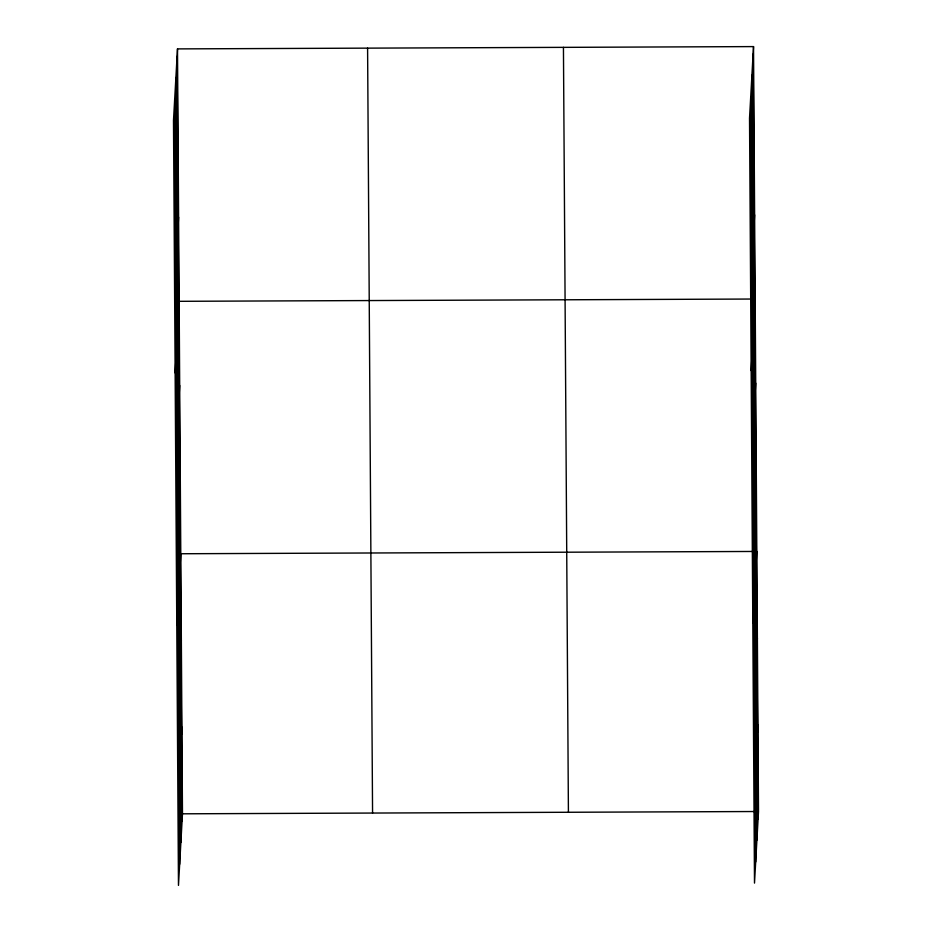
<?xml version="1.0" encoding="UTF-8"?>
<svg xmlns="http://www.w3.org/2000/svg" width="932" height="932" viewBox="0 0 932 932"><rect width="100%" height="100%" fill="white"/><g stroke="black" fill="none" stroke-linecap="round" stroke-linejoin="round"><path stroke-width="1.4" d="M177.499 48.895L173.492 120.484L178.478 885.4L182.474 813.811L177.499 48.895L753.522 46.6L758.508 811.516L754.501 883.105L749.526 118.189L753.522 46.6M177.628 140.511L178.047 133.043M178.175 224.647L178.595 217.179M175.134 372.905L179.142 301.316L750.842 299.044M179.27 392.931L179.69 385.464M179.818 477.067L180.237 469.6M176.777 625.325L180.785 553.748L752.485 551.464M180.936 647.903L181.344 640.435M181.495 734.591L181.915 727.123M753.65 138.204L754.07 130.736M754.198 222.352L754.617 214.884M751.169 370.61L755.165 299.021M755.293 390.625L755.712 383.157M755.84 474.772L756.26 467.305M752.811 623.03L756.807 551.441M756.959 645.596L757.378 638.129M757.518 732.284L757.937 724.828M182.474 813.811L754.186 811.527M753.103 54.068L758.089 818.983M751.926 75.224L756.901 840.14M750.703 97.021L755.689 861.937M563.441 47.357L568.415 812.273M367.592 48.138L372.567 813.053M177.08 56.363L182.055 821.278M175.903 77.519L180.878 842.435M174.68 99.328L179.655 864.244"/></g></svg>
